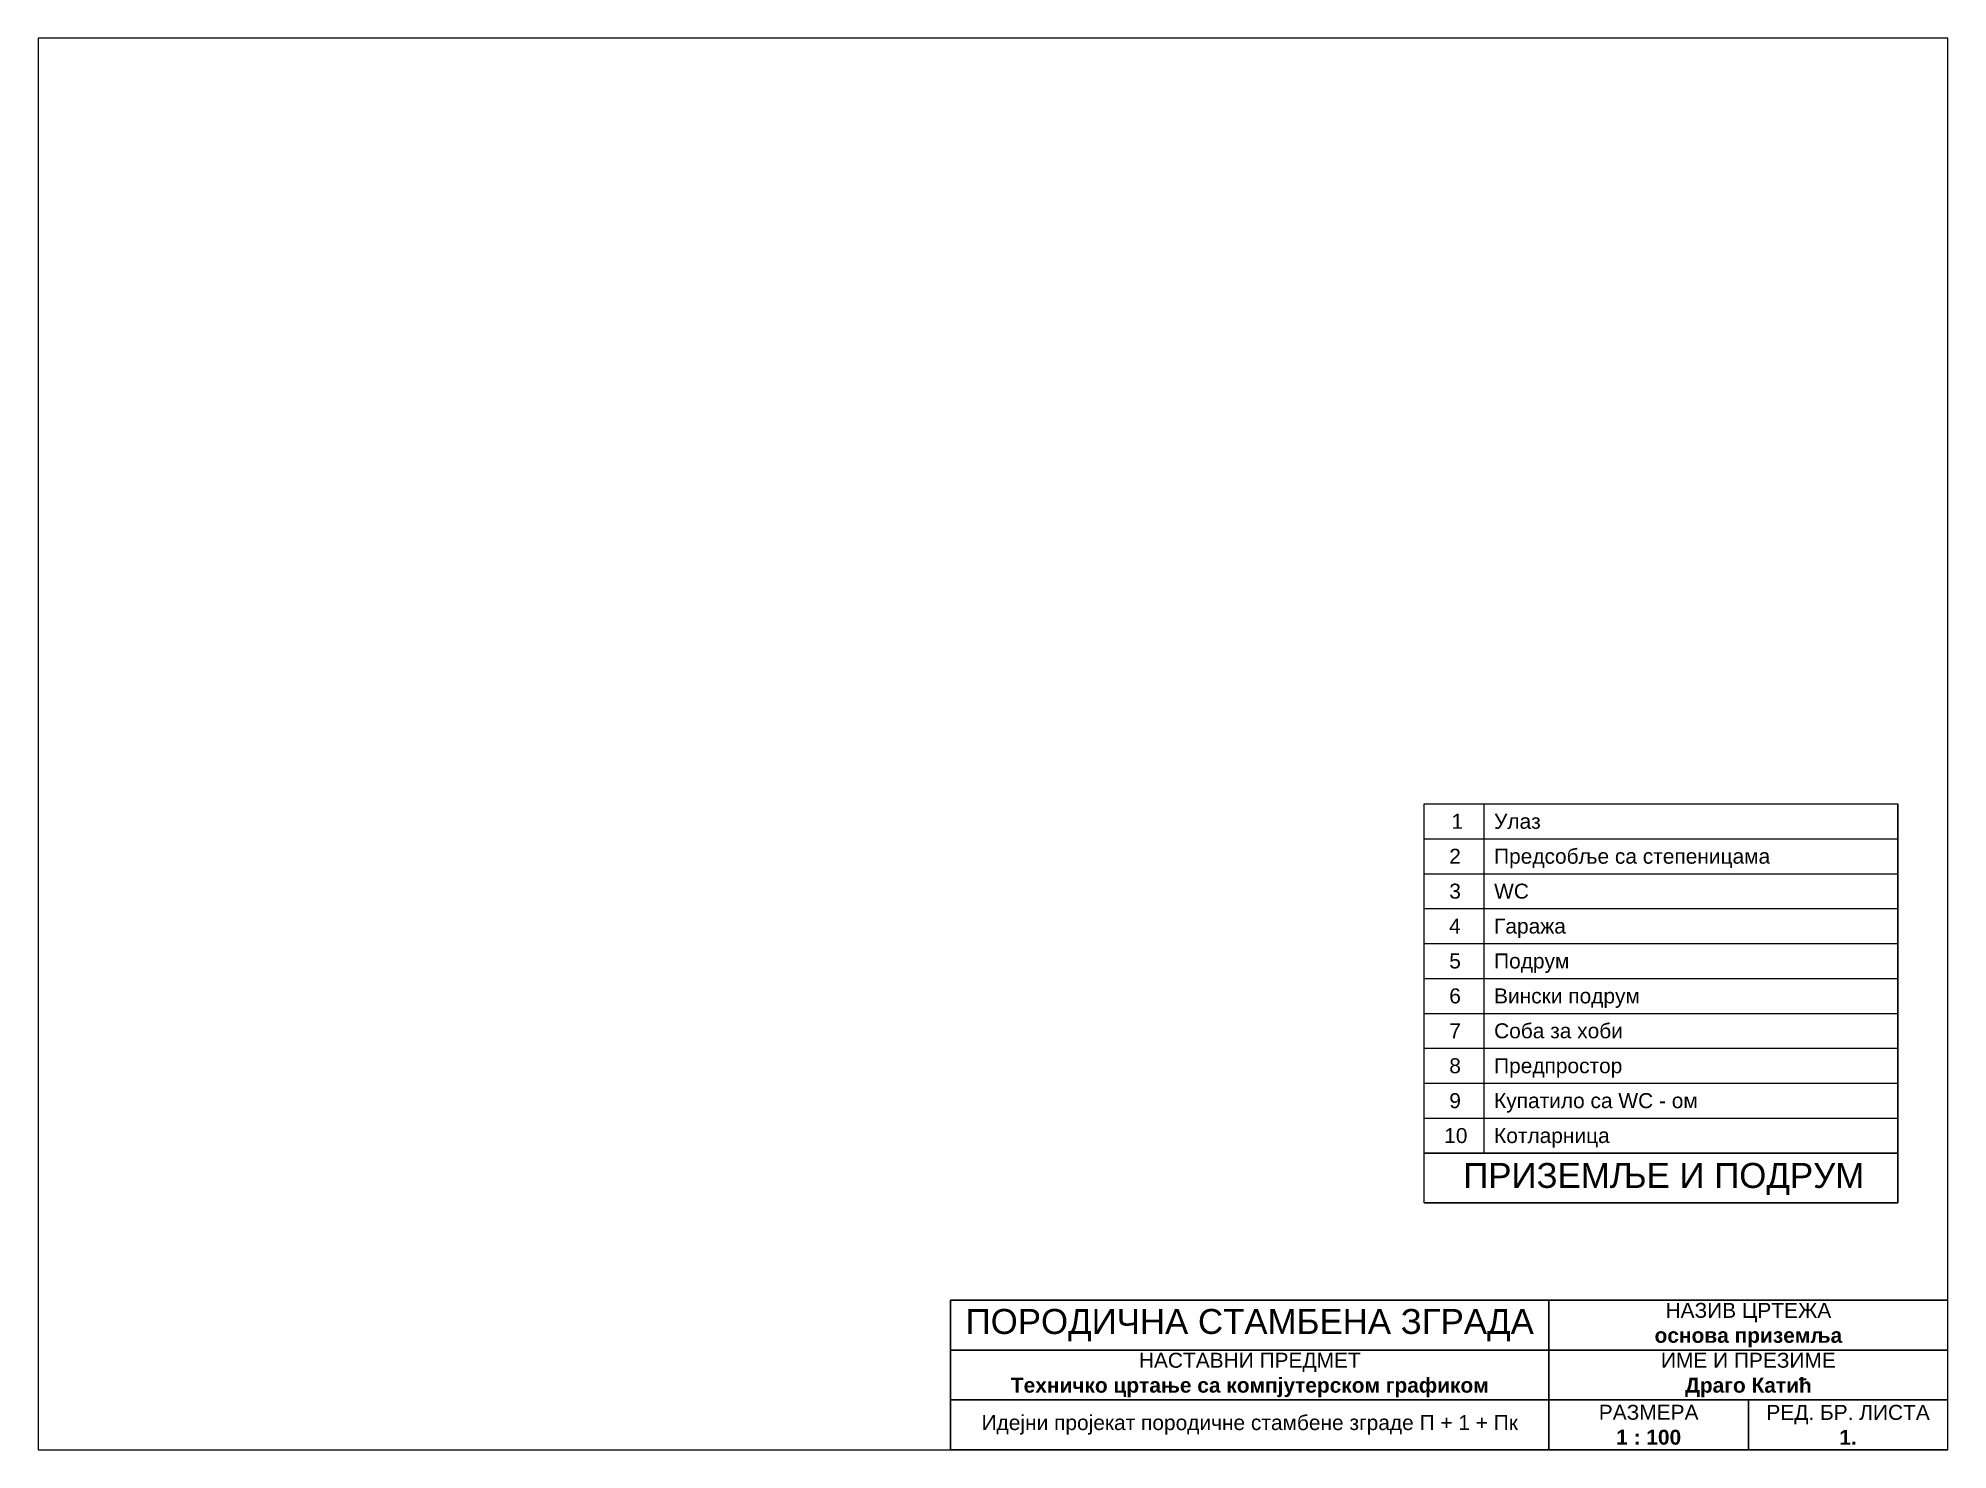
# Paper-space layout 'pregled' of a CAD drawing. Header units: centimetres. Extents: x 27 to 410, y 4 to 287.
import ezdxf

# ---------------------------------------------------------------- set-up
doc = ezdxf.new("R2010")
doc.units = ezdxf.units.CM
for name, color, linetype, lineweight in [('Dimenzionisanje', 251, 'Continuous', 20), ('Sastavnica', 250, 'Continuous', 30), ('Sastavnica @ 1', 250, 'Continuous', 30)]:
    doc.layers.add(name, color=color, linetype=linetype, lineweight=lineweight)
doc.layers.add('Okvir', color=250, linetype='Continuous')
doc.layers.add('Okvir @ 1', color=250, linetype='Continuous')
doc.styles.add('teskt_stil', font='arial_2.ttf', dxfattribs={"height": 3})

psp = doc.layouts.new('pregled')

# ---------------------------------------------------------------- linework, layer by layer
at = {"layer": 'Dimenzionisanje'}
psp.add_lwpolyline([(305, 53.5), (305, 133.5), (400, 133.5)], dxfattribs=at)
at = {"layer": 'Okvir', "color": 0}
psp.add_lwpolyline([(27, 4), (410, 4), (410, 287), (27, 287)], close=True, dxfattribs=at)
at = {"layer": 'Okvir'}
for points in [[(317, 63.5), (317, 133.5)], [(305, 126.5), (400, 126.5)], [(305, 119.5), (400, 119.5)], [(305, 112.5), (400, 112.5)], [(305, 105.5), (400, 105.5)], [(305, 98.5), (400, 98.5)], [(305, 91.5), (400, 91.5)], [(305, 84.5), (400, 84.5)], [(305, 77.5), (400, 77.5)], [(305, 70.5), (400, 70.5)]]:
    psp.add_lwpolyline(points, dxfattribs=at)
at = {"layer": 'Sastavnica', "color": 250}
for points in [[(400, 133.5), (400, 53.5)], [(210, 4), (210, 34)], [(210, 34), (410, 34)], [(330, 4), (330, 34)], [(410, 24), (210, 24)], [(410, 14), (210, 14)], [(370, 4), (370, 14)], [(410, 4), (210, 4)]]:
    psp.add_lwpolyline(points, dxfattribs=at)
at = {"layer": 'Sastavnica'}
for points in [[(400, 63.5), (305, 63.5)], [(400, 53.5), (305, 53.5)]]:
    psp.add_lwpolyline(points, dxfattribs=at)

# ---------------------------------------------------------------- texts
at = {"layer": 'Okvir @ 1', "attachment_point": 1, "style": 'teskt_stil'}
for s, width, insert, char_height in [('\\pi5.4475;1', 12, (305, 131.5), 3), ('{\\fArial|b0|i0|c204|p34;Улаз}', 83, (319, 131.5), 3), ('\\pi5.0065;2', 12, (305, 124.5), 3), ('{\\fArial|b0|i0|c204|p34;Предсобље са степеницама}', 83, (319, 124.5), 3), ('\\pi5.0177;3', 12, (305, 117.5), 3), ('WC', 83, (319, 117.5), 3), ('\\pi4.9625;4', 12, (305, 110.5), 3), ('{\\fArial|b0|i0|c204|p34;Гаража}', 83, (319, 110.5), 3), ('\\pi5.0055;5', 12, (305, 103.5), 3), ('{\\fArial|b0|i0|c204|p34;Подрум}', 83, (319, 103.5), 3), ('\\pi5.0095;6', 12, (305, 96.5), 3), ('{\\fArial|b0|i0|c204|p34;Вински подрум}', 83, (319, 96.5), 3), ('\\pi5.029;7', 12, (305, 89.5), 3), ('{\\fArial|b0|i0|c204|p34;Соба за хоби}', 83, (319, 89.5), 3), ('\\pi5.0116;8', 12, (305, 82.5), 3), ('{\\fArial|b0|i0|c204|p34;Предпростор}', 83, (319, 82.5), 3), ('\\pi5.0136;9', 12, (305, 75.5), 3), ('{\\fArial|b0|i0|c204|p34;Купатило са }WC {\\fArial|b0|i0|c204|p34;- ом}', 83, (319, 75.5), 3), ('\\pi3.9976;10', 12, (305, 68.5), 3), ('{\\fArial|b0|i0|c204|p34;Котларница}', 83, (319, 68.5), 3), ('\\pi7.8172;{\\fArial|b0|i0|c204|p34;ПРИЗЕМЉЕ И ПОДРУМ}', 95, (305, 61.5), 5)]:
    psp.add_mtext_dynamic_manual_height_columns(s, width=width, gutter_width=15, heights=[0], dxfattribs=dict(at, insert=insert, char_height=char_height))
at = {"layer": 'Sastavnica @ 1', "color": 250, "attachment_point": 5, "style": 'teskt_stil'}
for s, width, gutter_width, insert, char_height in [('{\\fArial|b0|i0|c204|p34;ПОРОДИЧНА СТАМБЕНА ЗГРАДА}', 120, 100, (270, 29), 5), ('{\\fArial|b0|i0|c204|p34;НАЗИВ ЦРТЕЖА\\P\\fArial|b1|i0|c204|p34;основа приземља}', 80, 15, (370, 29), 3), ('{\\fArial|b0|i0|c204|p34;НАСТАВНИ ПРЕДМЕТ\\P\\fArial|b1|i0|c204|p34;Техничко цртање са компјутерском графиком}', 120, 15, (270, 19), 3), ('{\\fArial|b0|i0|c204|p34;ИМЕ И ПРЕЗИМЕ\\P\\fArial|b1|i0|c204|p34;Драго Катић}', 80, 15, (370, 19), 3), ('{\\fArial|b0|i0|c204|p34;РАЗМЕРА\\P\\fArial|b1|i0|c204|p34;1 : 100}', 40, 15, (350, 9), 3), ('{\\fArial|b0|i0|c204|p34;РЕД. БР. ЛИСТА\\P\\fArial|b1|i0|c204|p34;1.}', 40, 15, (390, 9), 3), ('{\\fArial|b0|i0|c204|p34;Идејни пројекат породичне стамбене зграде П + 1 + Пк}', 120, 15, (270, 9), 3)]:
    psp.add_mtext_dynamic_manual_height_columns(s, width=width, gutter_width=gutter_width, heights=[0], dxfattribs=dict(at, insert=insert, char_height=char_height))

doc.saveas('drawing.dxf')
